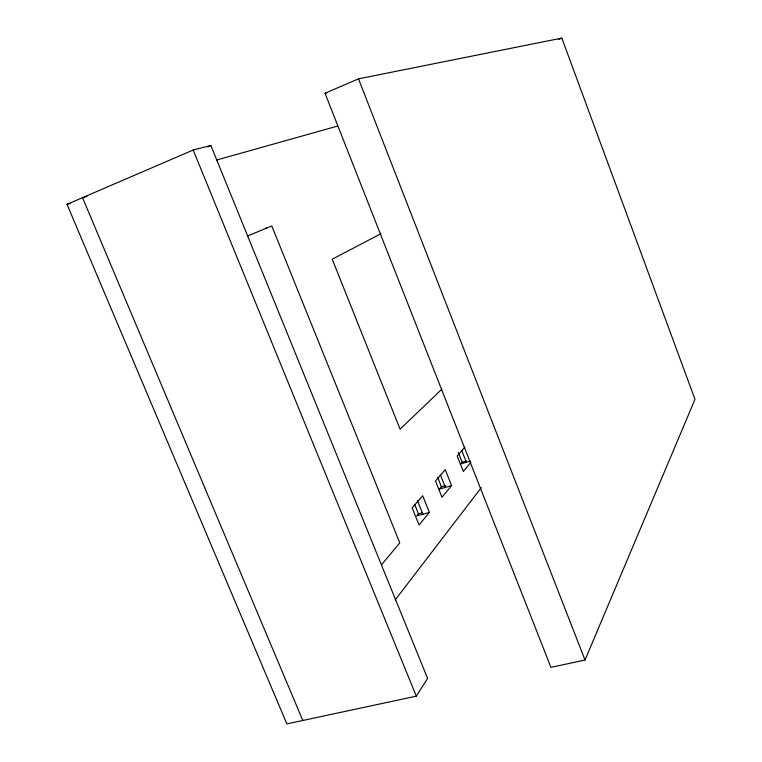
<?xml version="1.0" encoding="UTF-8"?>
<svg xmlns="http://www.w3.org/2000/svg" width="762" height="762" viewBox="0 0 762 762"><rect width="100%" height="100%" fill="white"/><g stroke="black" fill="none" stroke-linecap="round" stroke-linejoin="round"><path stroke-width="1.14" d="M585.026 660.044L694.982 399.336L561.832 38.1L358.502 78.838L325.012 93.259L550.945 667.341L585.026 660.044L358.502 78.838M416.328 696.154L427.596 678.409L210.855 145.485L193.177 150.019L67.018 204.34L286.874 723.9L416.328 696.154L193.177 150.019M395.164 599.98L481.213 487.718M429.387 512.455L419.024 524.98L412.166 507.873L422.7 495.719L429.387 512.455L416.709 515.941L418.471 513.855L422.586 512.721M451.59 485.632L441.989 497.234L435.512 480.955L445.275 469.697L451.59 485.632L439.445 489.052L441.398 486.737L445.341 485.623M470.821 462.391L463.315 471.468L457.19 455.952L464.82 447.142M381.514 564.747L399.793 542.868L271.777 225.952L247.621 236.001M466.668 460.915L462.134 462.22L460.696 463.925L470.345 461.143M441.808 389.23L400.088 429.187L332.222 259.204L381.029 233.648M207.597 146.885L210.855 145.485M558.565 39.462L561.832 38.1M265.328 228.476L267.481 227.638M67.018 204.34L70.428 203.378M86.916 196.434L82.525 197.663L302.819 720.49M216.465 160.068L337.518 126.101M325.012 93.259L327.336 92.754M417.471 500.672L422.9 514.236M414.728 504.52L418.471 513.855M440.331 474.659L445.379 487.385M437.636 477.26L441.398 486.737M461.686 450.38L466.382 462.286M458.314 452.533L462.134 462.22"/></g></svg>
